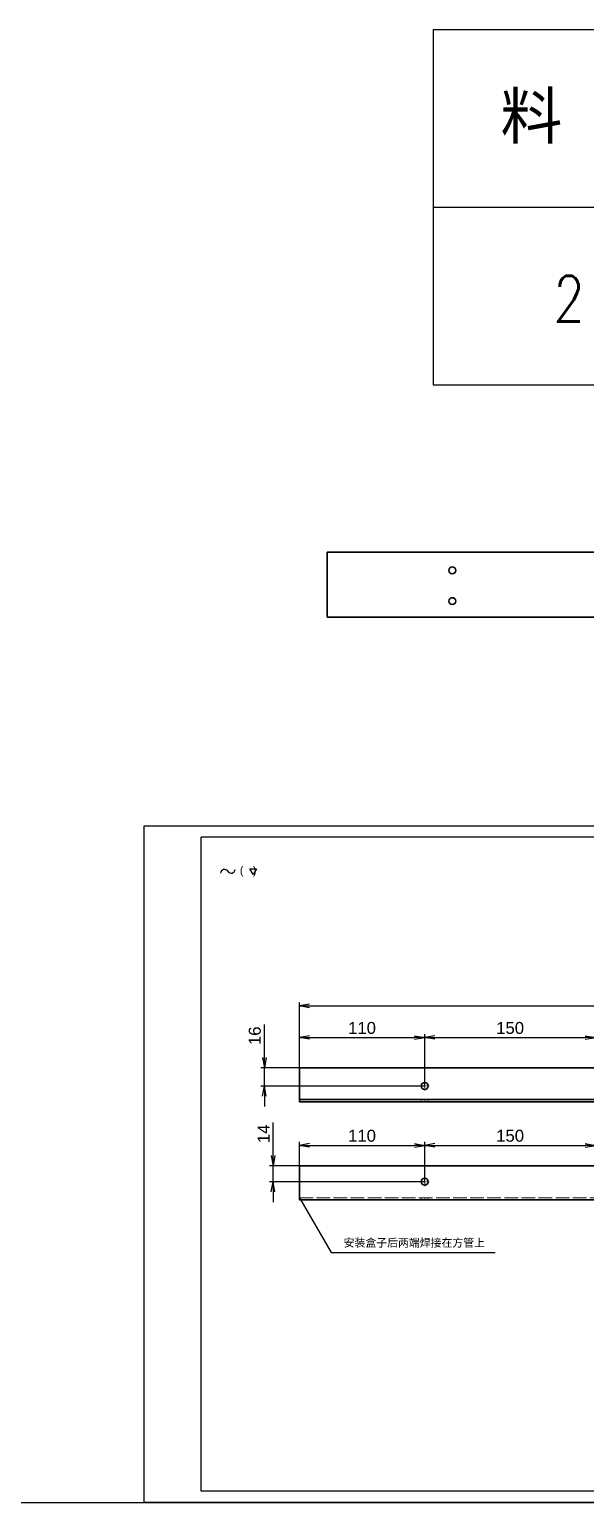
# Model space of a CAD drawing. Header units: millimetres. Extents: x -1727 to 307751, y -105919 to 6637.
# Drawn here: x 14109 to 14597, y -21091 to -19798 of the extents above; entities that cross this region are included whole.
import ezdxf
from ezdxf.enums import TextEntityAlignment as Align

# ---------------------------------------------------------------- set-up
doc = ezdxf.new("R2010")
doc.units = ezdxf.units.MM
for name, pattern in [('CENTER-HOKUTO', [23, 20, -1, 1, -1]), ('DASHDOT', [18.5, 12, -3, 0.5, -3]), ('DASHED', [15, 12, -3]), ('HIDDEN-HOKUTO', [3.8, 2.5, -1.3])]:
    doc.linetypes.add(name, pattern=pattern)
doc.layers.add('A3', color=7, linetype='Continuous', plot=False)
for name, color, linetype in [('AM_7', 2, 'CENTER-HOKUTO'), ('AM_HID', 1, 'HIDDEN-HOKUTO'), ('AM_VIS', 7, 'Continuous'), ('TITLE_FRAME', 7, 'Continuous'), ('WORD_DIM', 253, 'Continuous')]:
    doc.layers.add(name, color=color, linetype=linetype)
doc.styles.add('DIM', font='txt.shx', dxfattribs={"width": 0.8, "bigfont": 'bigfont.shx'})
doc.styles.get("Standard").update_dxf_attribs({"font": 'arial.ttf'})
doc.dimstyles.new('RS-1-3', dxfattribs={"dimscale": 3, "dimtxt": 3.5, "dimasz": 3, "dimexe": 1, "dimexo": 0, "dimgap": 1, "dimtad": 3, "dimdsep": 46, "dimtxsty": 'Standard', "dimblk1": 'OPEN', "dimblk2": 'OPEN', "dimsah": 1, "dimcen": 0, "dimclrd": 256, "dimclre": 256, "dimclrt": 3, "dimadec": 0, "dimazin": 0, "dimtfac": 1, "dimtmove": 0, "dimatfit": 3, "dimfxl": 0, "dimtolj": 1, "dimtzin": 0, "dimarcsym": 0})
doc.dimstyles.new('STANDARD 1-1', dxfattribs={"dimtxt": 3.5, "dimasz": 3, "dimexe": 1, "dimexo": 0, "dimgap": 1, "dimtad": 3, "dimdsep": 46, "dimtxsty": 'Standard', "dimblk1": 'OPEN', "dimblk2": 'OPEN', "dimsah": 1, "dimcen": 0, "dimclrd": 256, "dimclre": 256, "dimclrt": 3, "dimazin": 2, "dimtfac": 1, "dimtmove": 0, "dimatfit": 3, "dimldrblk": 'OPEN', "dimfxl": 0, "dimtolj": 1, "dimtzin": 0, "dimarcsym": 0})

# ---------------------------------------------------------------- blocks, each defined once
blk = doc.blocks.new('shiage0')
at = {"layer": 'WORD_DIM', "color": 3, "linetype": 'Continuous'}
for centre, start, end in [((1.69, 0), 30, 180), ((4.61, 1.69), 210, 0)]:
    blk.add_arc(centre, 1.69, start, end, dxfattribs=at)
blk = doc.blocks.new('12')
at = {"layer": 'TITLE_FRAME', "color": 3, "linetype": 'Continuous'}
blk.add_lwpolyline([(20.46, 3.03), (19.01, 5.53), (21.9, 5.53)], close=True, dxfattribs=at)
blk.add_blockref('shiage0', (6.23, 3.56), dxfattribs=at)
blk.add_text('(   )', height=3.5, dxfattribs=at).set_placement((14.64, 3.08))
blk = doc.blocks.new('_OPEN')
at = {"color": 0}
for p, q in [((-1, 0.17), (0, 0)), ((-1, -0.17), (0, 0)), ((0, 0), (-1, 0))]:
    blk.add_line(p, q, dxfattribs=at)
blk = doc.blocks.new('*D707')
at = {"layer": 'DEFPOINTS', "color": 0, "linetype": 'Continuous', "ltscale": 5, "transparency": 16777216}
for p in [(14455.5, -20682.4), (14345.5, -20709), (14455.5, -20725)]:
    blk.add_point(p, dxfattribs=at)
at = {"layer": 'WORD_DIM', "linetype": 'Continuous', "lineweight": -2, "ltscale": 5, "transparency": 16777216}
for p, q in [((14345.5, -20709), (14345.5, -20679.4)), ((14354.5, -20682.4), (14446.5, -20682.4)), ((14455.5, -20725), (14455.5, -20679.4))]:
    blk.add_line(p, q, dxfattribs=at)
at = {"layer": 'WORD_DIM', "linetype": 'Continuous', "lineweight": -2, "ltscale": 5, "transparency": 16777216, "xscale": 9, "yscale": 9, "zscale": 9, "rotation": 180}
blk.add_blockref('_OPEN', (14345.5, -20682.4), dxfattribs=at)
at = {"layer": 'WORD_DIM', "linetype": 'Continuous', "lineweight": -2, "ltscale": 5, "transparency": 16777216, "xscale": 9, "yscale": 9, "zscale": 9}
blk.add_blockref('_OPEN', (14455.5, -20682.4), dxfattribs=at)
at = {"layer": 'WORD_DIM', "color": 3, "linetype": 'Continuous', "ltscale": 5, "transparency": 16777216, "insert": (14400.5, -20674.1), "char_height": 10.5, "attachment_point": 5}
blk.add_mtext('\\A1;110', dxfattribs=at)
blk = doc.blocks.new('*D708')
at = {"layer": 'DEFPOINTS', "color": 0, "linetype": 'Continuous', "ltscale": 5, "transparency": 16777216}
for p in [(14605.5, -20682.4), (14455.5, -20725), (14605.5, -20725)]:
    blk.add_point(p, dxfattribs=at)
at = {"layer": 'WORD_DIM', "linetype": 'Continuous', "lineweight": -2, "ltscale": 5, "transparency": 16777216}
for p, q in [((14455.5, -20725), (14455.5, -20679.4)), ((14464.5, -20682.4), (14596.5, -20682.4)), ((14605.5, -20725), (14605.5, -20679.4))]:
    blk.add_line(p, q, dxfattribs=at)
at = {"layer": 'WORD_DIM', "linetype": 'Continuous', "lineweight": -2, "ltscale": 5, "transparency": 16777216, "xscale": 9, "yscale": 9, "zscale": 9, "rotation": 180}
blk.add_blockref('_OPEN', (14455.5, -20682.4), dxfattribs=at)
at = {"layer": 'WORD_DIM', "linetype": 'Continuous', "lineweight": -2, "ltscale": 5, "transparency": 16777216, "xscale": 9, "yscale": 9, "zscale": 9}
blk.add_blockref('_OPEN', (14605.5, -20682.4), dxfattribs=at)
at = {"layer": 'WORD_DIM', "color": 3, "linetype": 'Continuous', "ltscale": 5, "transparency": 16777216, "insert": (14530.5, -20674.1), "char_height": 10.5, "attachment_point": 5}
blk.add_mtext('\\A1;150', dxfattribs=at)
blk = doc.blocks.new('*D710')
at = {"layer": 'DEFPOINTS', "color": 0, "linetype": 'Continuous', "ltscale": 5, "transparency": 16777216}
for p in [(14314.8, -20709), (14345.5, -20709), (14455.5, -20725)]:
    blk.add_point(p, dxfattribs=at)
at = {"layer": 'WORD_DIM', "linetype": 'Continuous', "lineweight": -2, "ltscale": 5, "transparency": 16777216}
for p, q in [((14314.8, -20700), (14314.8, -20670.9)), ((14345.5, -20709), (14311.8, -20709)), ((14314.8, -20725), (14314.8, -20709)), ((14455.5, -20725), (14311.8, -20725)), ((14314.8, -20734), (14314.8, -20743))]:
    blk.add_line(p, q, dxfattribs=at)
at = {"layer": 'WORD_DIM', "linetype": 'Continuous', "lineweight": -2, "ltscale": 5, "transparency": 16777216, "xscale": 9, "yscale": 9, "zscale": 9}
for p, rotation in [((14314.8, -20709), 270), ((14314.8, -20725), 90)]:
    blk.add_blockref('_OPEN', p, dxfattribs=dict(at, rotation=rotation))
at = {"layer": 'WORD_DIM', "color": 3, "linetype": 'Continuous', "ltscale": 5, "transparency": 16777216, "insert": (14306.4, -20680.9), "char_height": 10.5, "attachment_point": 5, "rotation": 90}
blk.add_mtext('\\A1;16', dxfattribs=at)
blk = doc.blocks.new('*D711')
at = {"layer": 'DEFPOINTS', "color": 0, "linetype": 'Continuous', "ltscale": 5, "transparency": 16777216}
for p in [(14937.5, -20654.7), (14345.5, -20709), (14937.5, -20709)]:
    blk.add_point(p, dxfattribs=at)
at = {"layer": 'WORD_DIM', "linetype": 'Continuous', "lineweight": -2, "ltscale": 5, "transparency": 16777216}
for p, q in [((14345.5, -20709), (14345.5, -20651.7)), ((14354.5, -20654.7), (14928.5, -20654.7)), ((14937.5, -20709), (14937.5, -20651.7))]:
    blk.add_line(p, q, dxfattribs=at)
at = {"layer": 'WORD_DIM', "linetype": 'Continuous', "lineweight": -2, "ltscale": 5, "transparency": 16777216, "xscale": 9, "yscale": 9, "zscale": 9, "rotation": 180}
blk.add_blockref('_OPEN', (14345.5, -20654.7), dxfattribs=at)
at = {"layer": 'WORD_DIM', "linetype": 'Continuous', "lineweight": -2, "ltscale": 5, "transparency": 16777216, "xscale": 9, "yscale": 9, "zscale": 9}
blk.add_blockref('_OPEN', (14937.5, -20654.7), dxfattribs=at)
at = {"layer": 'WORD_DIM', "color": 3, "linetype": 'Continuous', "ltscale": 5, "transparency": 16777216, "insert": (14641.5, -20646.3), "char_height": 10.5, "attachment_point": 5}
blk.add_mtext('\\A1;778{\\H0.715x;%%P0.1}', dxfattribs=at)
blk = doc.blocks.new('*D712')
at = {"layer": 'DEFPOINTS', "color": 0, "linetype": 'Continuous', "ltscale": 5, "transparency": 16777216}
for p in [(14455.5, -20777.1), (14345.5, -20795), (14455.5, -20809)]:
    blk.add_point(p, dxfattribs=at)
at = {"layer": 'WORD_DIM', "linetype": 'Continuous', "lineweight": -2, "ltscale": 5, "transparency": 16777216}
for p, q in [((14345.5, -20795), (14345.5, -20774.1)), ((14354.5, -20777.1), (14446.5, -20777.1)), ((14455.5, -20809), (14455.5, -20774.1))]:
    blk.add_line(p, q, dxfattribs=at)
at = {"layer": 'WORD_DIM', "linetype": 'Continuous', "lineweight": -2, "ltscale": 5, "transparency": 16777216, "xscale": 9, "yscale": 9, "zscale": 9, "rotation": 180}
blk.add_blockref('_OPEN', (14345.5, -20777.1), dxfattribs=at)
at = {"layer": 'WORD_DIM', "linetype": 'Continuous', "lineweight": -2, "ltscale": 5, "transparency": 16777216, "xscale": 9, "yscale": 9, "zscale": 9}
blk.add_blockref('_OPEN', (14455.5, -20777.1), dxfattribs=at)
at = {"layer": 'WORD_DIM', "color": 3, "linetype": 'Continuous', "ltscale": 5, "transparency": 16777216, "insert": (14400.5, -20768.7), "char_height": 10.5, "attachment_point": 5}
blk.add_mtext('\\A1;110', dxfattribs=at)
blk = doc.blocks.new('*D713')
at = {"layer": 'DEFPOINTS', "color": 0, "linetype": 'Continuous', "ltscale": 5, "transparency": 16777216}
for p in [(14605.5, -20777.1), (14455.5, -20809), (14605.5, -20809)]:
    blk.add_point(p, dxfattribs=at)
at = {"layer": 'WORD_DIM', "linetype": 'Continuous', "lineweight": -2, "ltscale": 5, "transparency": 16777216}
for p, q in [((14455.5, -20809), (14455.5, -20774.1)), ((14464.5, -20777.1), (14596.5, -20777.1)), ((14605.5, -20809), (14605.5, -20774.1))]:
    blk.add_line(p, q, dxfattribs=at)
at = {"layer": 'WORD_DIM', "linetype": 'Continuous', "lineweight": -2, "ltscale": 5, "transparency": 16777216, "xscale": 9, "yscale": 9, "zscale": 9, "rotation": 180}
blk.add_blockref('_OPEN', (14455.5, -20777.1), dxfattribs=at)
at = {"layer": 'WORD_DIM', "linetype": 'Continuous', "lineweight": -2, "ltscale": 5, "transparency": 16777216, "xscale": 9, "yscale": 9, "zscale": 9}
blk.add_blockref('_OPEN', (14605.5, -20777.1), dxfattribs=at)
at = {"layer": 'WORD_DIM', "color": 3, "linetype": 'Continuous', "ltscale": 5, "transparency": 16777216, "insert": (14530.5, -20768.7), "char_height": 10.5, "attachment_point": 5}
blk.add_mtext('\\A1;150', dxfattribs=at)
blk = doc.blocks.new('*D715')
at = {"layer": 'DEFPOINTS', "color": 0, "linetype": 'Continuous', "ltscale": 5, "transparency": 16777216}
for p in [(14322.4, -20795), (14345.5, -20795), (14455.5, -20809)]:
    blk.add_point(p, dxfattribs=at)
at = {"layer": 'WORD_DIM', "linetype": 'Continuous', "lineweight": -2, "ltscale": 5, "transparency": 16777216}
for p, q in [((14322.4, -20786), (14322.4, -20757)), ((14345.5, -20795), (14319.4, -20795)), ((14322.4, -20809), (14322.4, -20795)), ((14455.5, -20809), (14319.4, -20809)), ((14322.4, -20818), (14322.4, -20827))]:
    blk.add_line(p, q, dxfattribs=at)
at = {"layer": 'WORD_DIM', "linetype": 'Continuous', "lineweight": -2, "ltscale": 5, "transparency": 16777216, "xscale": 9, "yscale": 9, "zscale": 9}
for p, rotation in [((14322.4, -20795), 270), ((14322.4, -20809), 90)]:
    blk.add_blockref('_OPEN', p, dxfattribs=dict(at, rotation=rotation))
at = {"layer": 'WORD_DIM', "color": 3, "linetype": 'Continuous', "ltscale": 5, "transparency": 16777216, "insert": (14314.1, -20767), "char_height": 10.5, "attachment_point": 5, "rotation": 90}
blk.add_mtext('\\A1;14', dxfattribs=at)
blk = doc.blocks.new('*T16')
at = {"color": 0, "linetype": 'ByBlock', "lineweight": -2, "transparency": 16777216}
for p, q in [((0, 0), (127, 0)), ((0, 0), (0, -78)), ((63.5, 0), (63.5, -78)), ((127, 0), (127, -78)), ((0, -39), (127, -39)), ((0, -78), (127, -78))]:
    blk.add_line(p, q, dxfattribs=at)
at = {"color": 0, "transparency": 16777216, "char_height": 10, "width": 60.5, "attachment_point": 5}
for s, insert in [('{\\fSimSun|b0|i0|c134|p2;料 厚}', (31.75, -19.5)), ('{\\fSimSun|b0|i0|c134|p2;件 数}', (95.25, -19.5))]:
    blk.add_mtext(s, dxfattribs=dict(at, insert=insert))
blk = doc.blocks.new('拆图参数')
blk.add_blockref('*T16', (-63.5, 78))
at = {"style": 'DIM', "width": 0.8}
blk.add_attdef('6', text='', height=10, dxfattribs=at).set_placement((-37.13, 18.91), align=Align.MIDDLE_LEFT)
blk.add_attdef('1', text='', height=10, dxfattribs=at).set_placement((36.65, 19.27), align=Align.MIDDLE_CENTER)

msp = doc.modelspace()

# ---------------------------------------------------------------- linework, layer by layer
msp.add_line((-591.11251, -21090.61879), (40486.51144, -21090.61879))
at = {"layer": 'A3', "linetype": 'Continuous'}
msp.add_lwpolyline([(14209.14115, -20496.61888), (15049.14115, -20496.61888), (15049.14115, -21090.61888), (14209.14115, -21090.61888)], close=True, dxfattribs=at)
at = {"layer": 'AM_7', "linetype": 'DASHDOT', "lineweight": 13, "ltscale": 0.194998}
for p, q in [((14459.39218, -20724.95877), (14451.59225, -20724.95877)), ((14459.39218, -20809.01029), (14451.59225, -20809.01029))]:
    msp.add_line(p, q, dxfattribs=at)
at = {"layer": 'AM_7', "linetype": 'DASHDOT', "lineweight": 13, "ltscale": 0.195001}
for p, q in [((14455.49216, -20721.05875), (14455.49216, -20728.8588)), ((14455.49216, -20805.11026), (14455.49216, -20812.91031))]:
    msp.add_line(p, q, dxfattribs=at)
at = {"layer": 'AM_7', "linetype": 'DASHDOT', "lineweight": 13, "ltscale": 0.060016}
for p, q in [((14455.49216, -20736.7587), (14455.49216, -20739.15934)), ((14455.49216, -20822.81021), (14455.49216, -20825.21085))]:
    msp.add_line(p, q, dxfattribs=at)
at = {"layer": 'AM_HID', "linetype": 'DASHED', "lineweight": 13, "ltscale": 0.05}
for p, q in [((14452.49216, -20736.95877), (14452.49216, -20738.95877)), ((14458.49216, -20736.95877), (14458.49216, -20738.95877)), ((14452.49216, -20823.01029), (14452.49216, -20825.01029)), ((14458.49216, -20823.01029), (14458.49216, -20825.01029))]:
    msp.add_line(p, q, dxfattribs=at)
at = {"layer": 'AM_HID', "linetype": 'DASHED', "lineweight": 13}
msp.add_line((14345.49216, -20823.01029), (14937.51559, -20823.01029), dxfattribs=at)
at = {"layer": 'AM_VIS', "lineweight": 35}
for p, q in [((14369.75569, -20313.37581), (14369.75569, -20256.37581)), ((14369.75569, -20256.37581), (15147.75569, -20256.37581)), ((14369.75569, -20313.37581), (15147.75569, -20313.37581)), ((14345.49216, -20736.95877), (14345.49216, -20708.95877)), ((14345.49216, -20708.95877), (14872.84124, -20708.95877)), ((14886.28343, -20736.95877), (14345.49216, -20736.95877)), ((14888.08791, -20738.95877), (14345.49216, -20738.95877)), ((14345.49216, -20795.01029), (14345.49216, -20825.01029)), ((14937.51559, -20795.01029), (14345.49216, -20795.01029)), ((14937.51559, -20825.01029), (14345.49216, -20825.01029))]:
    msp.add_line(p, q, dxfattribs=at)
at = {"layer": 'AM_VIS', "linetype": 'Continuous'}
for p, q in [((15039.14115, -20506.61888), (14259.14115, -20506.61888)), ((14259.14115, -21080.61888), (14259.14115, -20506.61888)), ((15039.14115, -21080.61888), (14259.14115, -21080.61888))]:
    msp.add_line(p, q, dxfattribs=at)
at = {"layer": 'AM_VIS', "lineweight": 35, "ltscale": 0.05}
msp.add_line((14345.49216, -20738.95877), (14345.49216, -20736.95877), dxfattribs=at)
at = {"layer": 'AM_VIS', "lineweight": 35}
for centre in [(14479.75569, -20272.37581), (14479.75569, -20299.37581), (14455.49216, -20724.95877), (14455.49216, -20809.01029)]:
    msp.add_circle(centre, 3, dxfattribs=at)

# ---------------------------------------------------------------- block references
ref = msp.add_blockref('拆图参数', (14717.03935, -20109.56487), dxfattribs=dict(xscale=4, yscale=4, zscale=4))
ref.add_attrib('6', '2', dxfattribs={"height": 40, "style": 'DIM', "width": 0.8}).set_placement((14568.51335, -20033.91701), align=Align.MIDDLE_LEFT)
at = {"layer": 'WORD_DIM', "color": 4, "linetype": 'Continuous', "ltscale": 5, "xscale": 2, "yscale": 2, "zscale": 2}
msp.add_blockref('12', (14263.94337, -20545.33915), dxfattribs=at)

# ---------------------------------------------------------------- texts
at = {"layer": 'WORD_DIM', "linetype": 'Continuous', "ltscale": 5, "insert": (14384.35438, -20859.11443), "char_height": 7, "width": 149.4338872, "attachment_point": 1}
msp.add_mtext('{\\fSimSun|b0|i0|c134|p2;安装盒子后两端焊接在方管上}', dxfattribs=at)

# ---------------------------------------------------------------- dimensions: what is measured, and where the dimension line sits
at = {"layer": 'WORD_DIM', "color": 3, "linetype": 'Continuous', "ltscale": 5}
dim = msp.add_linear_dim(base=(14937.51559, -20654.65277), p1=(14345.49216, -20708.95877), p2=(14937.51559, -20708.95877), text='778{\\H0.715x;%%P0.1}', dimstyle='RS-1-3', override={"dimdec": 1}, dxfattribs=at)
dim.commit()
dim.dimension.update_dxf_attribs({"geometry": '*D711', "text_midpoint": (14641.50388, -20646.29175)})
for base, p1, p2, picture, middle in [((14314.79014, -20708.95877), (14455.49222, -20724.95877), (14345.49216, -20708.95877), '*D710', (14306.42912, -20680.93609)), ((14322.368, -20795.01029), (14455.49222, -20809.01029), (14345.49216, -20795.01029), '*D715', (14314.09651, -20767.00551))]:
    dim = msp.add_linear_dim(base=base, p1=p1, p2=p2, angle=90, dimstyle='RS-1-3', dxfattribs=at)
    dim.commit()
    dim.dimension.update_dxf_attribs({"geometry": picture, "text_midpoint": middle})
for base, p1, p2, override, picture, middle in [((14455.49216, -20682.43471), (14345.49216, -20708.95877), (14455.49216, -20724.95877), {"dimtoh": 1, "dimtofl": 0}, '*D707', (14400.49216, -20674.07369)), ((14605.49216, -20682.43471), (14455.49216, -20724.95877), (14605.49216, -20724.95877), {"dimtoh": 1, "dimtofl": 0, "dimtmove": 1}, '*D708', (14530.49216, -20674.07369)), ((14605.49216, -20777.09148), (14455.49222, -20809.01029), (14605.49216, -20809.01029), {"dimtmove": 1}, '*D713', (14530.49219, -20768.73046))]:
    dim = msp.add_linear_dim(base=base, p1=p1, p2=p2, dimstyle='RS-1-3', override=override, dxfattribs=at)
    dim.commit()
    dim.dimension.update_dxf_attribs({"geometry": picture, "text_midpoint": middle})
dim = msp.add_linear_dim(base=(14455.49222, -20777.09148), p1=(14345.49216, -20795.01029), p2=(14455.49222, -20809.01029), dimstyle='RS-1-3', dxfattribs=at)
dim.commit()
dim.dimension.update_dxf_attribs({"geometry": '*D712', "text_midpoint": (14400.49219, -20768.73046)})

# ---------------------------------------------------------------- leaders
at = {"layer": 'WORD_DIM', "linetype": 'Continuous', "ltscale": 5}
msp.add_leader([(14345.49216, -20823.01029), (14373.34462, -20871.18692), (14517.46609, -20871.18692)], dimstyle='STANDARD 1-1', override={"dimgap": 1, "dimtad": 0}, dxfattribs=at)

doc.saveas('drawing.dxf')
